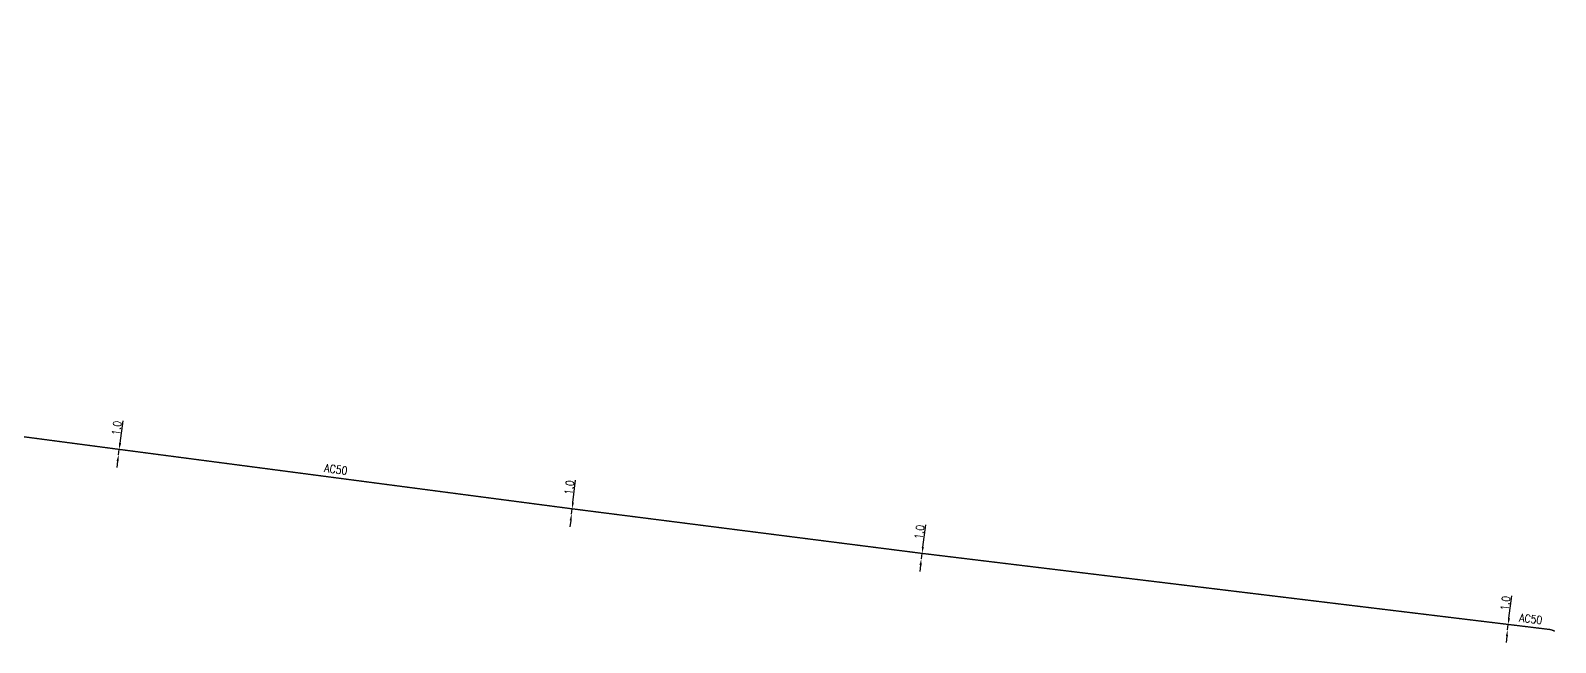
# Model space of a CAD drawing. Header units: millimetres. Extents: x 134000 to 135000, y 130000 to 130989.
# Drawn here: x 134714.3 to 135000.1, y 130089.6 to 130204.2 of the extents above; entities that cross this region are included whole.
import ezdxf
from ezdxf.enums import TextEntityAlignment as Align

# ---------------------------------------------------------------- set-up
doc = ezdxf.new("R2010")
doc.units = ezdxf.units.MM
doc.header["$PDMODE"] = 34
doc.layers.get('Defpoints').update_dxf_attribs({"linetype": 'CONTINUOUS'})
doc.layers.add('G_120', color=4, linetype='CONTINUOUS')
doc.styles.get("Standard").update_dxf_attribs({"font": 'romans.shx', "width": 0.85})
doc.linetypes.add('G_CROSS_COUNTRY', pattern='A,8,-7.08,["CROSS COUNTRY",Standard,S=1,R=0,X=-6.34,Y=-0.5],-7.08', length=22.16)
doc.dimstyles.get("Standard").update_dxf_attribs({"dimtxt": 1.5, "dimasz": 1.2, "dimexe": 0.625, "dimexo": 0.625, "dimgap": 0.25, "dimtad": 1, "dimdec": 1, "dimzin": 0, "dimdsep": 46, "dimtxsty": 'Standard', "dimcen": -0.5, "dimadec": 0, "dimazin": 0, "dimtfac": 1, "dimtdec": 1, "dimtmove": 0, "dimatfit": 3, "dimfxl": 0, "dimtolj": 1, "dimtzin": 0, "dimarcsym": 0})

# ---------------------------------------------------------------- blocks, each defined once
blk = doc.blocks.new('*D136')
at = {"layer": 'Defpoints', "color": 0, "linetype": 'Continuous', "transparency": 16777216}
for p in [(134730.94, 130125.76), (134730.81, 130124.77), (134730.81, 130124.77)]:
    blk.add_point(p, dxfattribs=at)
at = {"layer": 'G_120', "color": 0, "linetype": 'Continuous', "lineweight": -2, "transparency": 16777216}
for p, q in [((134731.1, 130126.95), (134731.66, 130131.1)), ((134730.81, 130124.77), (134730.94, 130125.76)), ((134730.64, 130123.58), (134730.48, 130122.39))]:
    blk.add_line(p, q, dxfattribs=at)
at = {"layer": 'G_120', "color": 0, "linetype": 'Continuous', "transparency": 16777216}
for points in [[(134730.9, 130126.97), (134731.3, 130126.92), (134730.94, 130125.76)], [(134730.45, 130123.61), (134730.84, 130123.55), (134730.81, 130124.77)]]:
    blk.add_solid(points, dxfattribs=at)
at = {"layer": 'G_120', "color": 0, "linetype": 'Continuous', "transparency": 16777216, "insert": (134730.47, 130129.75), "char_height": 1.5, "attachment_point": 5, "rotation": 82.2795}
blk.add_mtext('\\A1;1.0', dxfattribs=at)
blk = doc.blocks.new('*D137')
at = {"layer": 'Defpoints', "color": 0, "linetype": 'Continuous', "transparency": 16777216}
for p in [(134881.4, 130106.28), (134881.27, 130105.29), (134881.27, 130105.29)]:
    blk.add_point(p, dxfattribs=at)
at = {"layer": 'G_120', "color": 0, "linetype": 'Continuous', "lineweight": -2, "transparency": 16777216}
for p, q in [((134881.56, 130107.47), (134882.11, 130111.62)), ((134881.27, 130105.29), (134881.4, 130106.28)), ((134881.12, 130104.1), (134880.96, 130102.91))]:
    blk.add_line(p, q, dxfattribs=at)
at = {"layer": 'G_120', "color": 0, "linetype": 'Continuous', "transparency": 16777216}
for points in [[(134881.36, 130107.49), (134881.76, 130107.44), (134881.4, 130106.28)], [(134880.92, 130104.12), (134881.32, 130104.07), (134881.27, 130105.29)]]:
    blk.add_solid(points, dxfattribs=at)
at = {"layer": 'G_120', "color": 0, "linetype": 'Continuous', "transparency": 16777216, "insert": (134880.92, 130110.27), "char_height": 1.5, "attachment_point": 5, "rotation": 82.5049}
blk.add_mtext('\\A1;1.0', dxfattribs=at)
blk = doc.blocks.new('*D138')
at = {"layer": 'Defpoints', "color": 0, "linetype": 'Continuous', "transparency": 16777216}
for p in [(134815.82, 130114.63), (134815.7, 130113.64), (134815.7, 130113.64)]:
    blk.add_point(p, dxfattribs=at)
at = {"layer": 'G_120', "color": 0, "linetype": 'Continuous', "lineweight": -2, "transparency": 16777216}
for p, q in [((134815.97, 130115.82), (134816.48, 130119.98)), ((134815.7, 130113.64), (134815.82, 130114.63)), ((134815.55, 130112.44), (134815.41, 130111.25))]:
    blk.add_line(p, q, dxfattribs=at)
at = {"layer": 'G_120', "color": 0, "linetype": 'Continuous', "transparency": 16777216}
for points in [[(134815.77, 130115.84), (134816.17, 130115.79), (134815.82, 130114.63)], [(134815.36, 130112.47), (134815.75, 130112.42), (134815.7, 130113.64)]]:
    blk.add_solid(points, dxfattribs=at)
at = {"layer": 'G_120', "color": 0, "linetype": 'Continuous', "transparency": 16777216, "insert": (134815.31, 130118.62), "char_height": 1.5, "attachment_point": 5, "rotation": 82.971}
blk.add_mtext('\\A1;1.0', dxfattribs=at)
blk = doc.blocks.new('*D139')
at = {"layer": 'Defpoints', "color": 0, "linetype": 'Continuous', "transparency": 16777216}
for p in [(134991.15, 130091.97), (134991.15, 130091.97), (134991.27, 130092.97)]:
    blk.add_point(p, dxfattribs=at)
at = {"layer": 'G_120', "color": 0, "linetype": 'Continuous', "lineweight": -2, "transparency": 16777216}
for p, q in [((134991.41, 130094.16), (134991.91, 130098.32)), ((134991.15, 130091.97), (134991.27, 130092.97)), ((134991.01, 130090.78), (134990.86, 130089.59))]:
    blk.add_line(p, q, dxfattribs=at)
at = {"layer": 'G_120', "color": 0, "linetype": 'Continuous', "transparency": 16777216}
for points in [[(134991.21, 130094.18), (134991.61, 130094.13), (134991.27, 130092.97)], [(134990.81, 130090.81), (134991.2, 130090.76), (134991.15, 130091.97)]]:
    blk.add_solid(points, dxfattribs=at)
at = {"layer": 'G_120', "color": 0, "linetype": 'Continuous', "transparency": 16777216, "insert": (134990.74, 130096.95), "char_height": 1.5, "attachment_point": 5, "rotation": 83.1341}
blk.add_mtext('\\A1;1.0', dxfattribs=at)

msp = doc.modelspace()

# ---------------------------------------------------------------- linework, layer by layer
at = {"layer": 'G_120', "linetype": 'G_CROSS_COUNTRY', "ltscale": 0.5, "const_width": 0.25, "flags": 128}
msp.add_lwpolyline([(134443.7, 130204.09), (134444.06, 130203.44), (134448.52, 130195.26), (134468.44, 130176.76), (134471.26, 130174.14, 0.095156), (134487.25, 130164.14), (134492.77, 130162), (134501.99, 130158.43, 0.060408), (134525.33, 130152.51), (134543.85, 130150.13), (134636.79, 130138.19), (134730.94, 130125.76), (134815.82, 130114.63), (134881.4, 130106.28), (134991.27, 130092.97), (134999.25, 130092), (135000, 130091.71)], format="xyb", dxfattribs=at)

# ---------------------------------------------------------------- texts
at = {"layer": 'G_120', "linetype": 'Continuous', "width": 0.85}
for rotation, p in [(352.5296, (134771.56, 130122.02)), (353.0921, (134995.5, 130094))]:
    msp.add_text('AC50', height=1.5, rotation=rotation, dxfattribs=at).set_placement(p, align=Align.MIDDLE)

# ---------------------------------------------------------------- dimensions: what is measured, and where the dimension line sits
at = {"layer": 'G_120', "linetype": 'Continuous'}
for base, p1, p2, angle, picture, middle in [((134730.81, 130124.77), (134730.94, 130125.76), (134730.81, 130124.77), 82.2795, '*D136', (134731.46, 130129.62)), ((134815.7, 130113.64), (134815.82, 130114.63), (134815.7, 130113.64), 82.971, '*D138', (134816.3, 130118.49)), ((134881.27, 130105.29), (134881.4, 130106.28), (134881.27, 130105.29), 82.5049, '*D137', (134881.91, 130110.14)), ((134991.15, 130091.97), (134991.27, 130092.97), (134991.15, 130091.97), 83.1341, '*D139', (134991.73, 130096.83))]:
    dim = msp.add_linear_dim(base=base, p1=p1, p2=p2, angle=angle, dimstyle='Standard', dxfattribs=at)
    dim.commit()
    dim.dimension.update_dxf_attribs({"geometry": picture, "text_midpoint": middle, "dimtype": 160})

doc.saveas('drawing.dxf')
